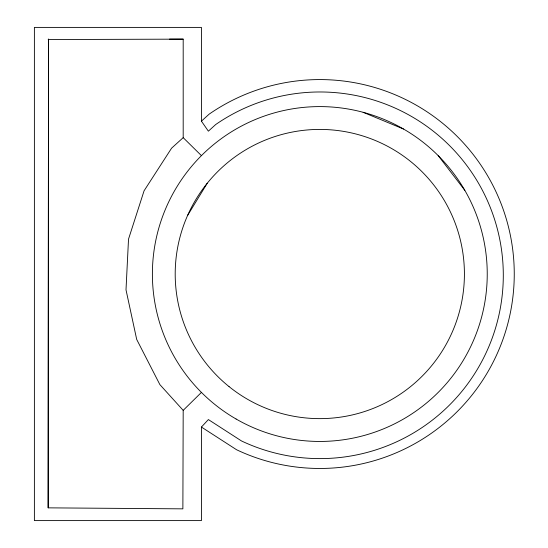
<?xml version="1.0" encoding="UTF-8"?>
<svg xmlns="http://www.w3.org/2000/svg" width="548" height="548" viewBox="0 0 548 548"><rect width="100%" height="100%" fill="white"/><g stroke="black" fill="none" stroke-linecap="round" stroke-linejoin="round"><path stroke-width="0.82" d="M48.169 507.852L48.491 39.134L48.169 507.852L182.874 508.852L183.19 410.356L159.872 384.607L136.699 339.445L126.006 289.824L128.52 239.127L144.069 190.807L171.599 148.159L183.19 137.658L183.19 39.141L169.551 39.141M187.574 215.487L207.233 183.258M201.424 427.056L208.377 419.569L241.531 440.969A183.313 183.313 0 0 0 502.694 260.396A183.313 183.313 0 0 0 215.727 124.512L208.37 131.171L201.424 121.149L201.424 27.4L34.387 27.4L34.387 520.6L201.424 520.6L201.424 427.056L236.592 449.757A194.444 194.444 0 0 0 513.613 258.218A194.444 194.444 0 0 0 209.226 114.087L201.424 121.149M183.19 410.356L201.424 392.409M48.169 39.545L183.19 39.141M363.139 112.299L403.52 129.027M183.19 137.658L201.424 155.632M438.201 155.632L464.807 190.307M229.043 386.6A144.61 144.61 0 0 0 462.683 296.338A144.61 144.61 0 0 0 267.698 139.13A144.61 144.61 0 0 0 229.043 386.6M236.099 419.015A167.428 167.428 0 0 0 487.24 274.021A167.428 167.428 0 0 0 236.099 129.027A167.428 167.428 0 0 0 236.099 419.015"/></g></svg>
